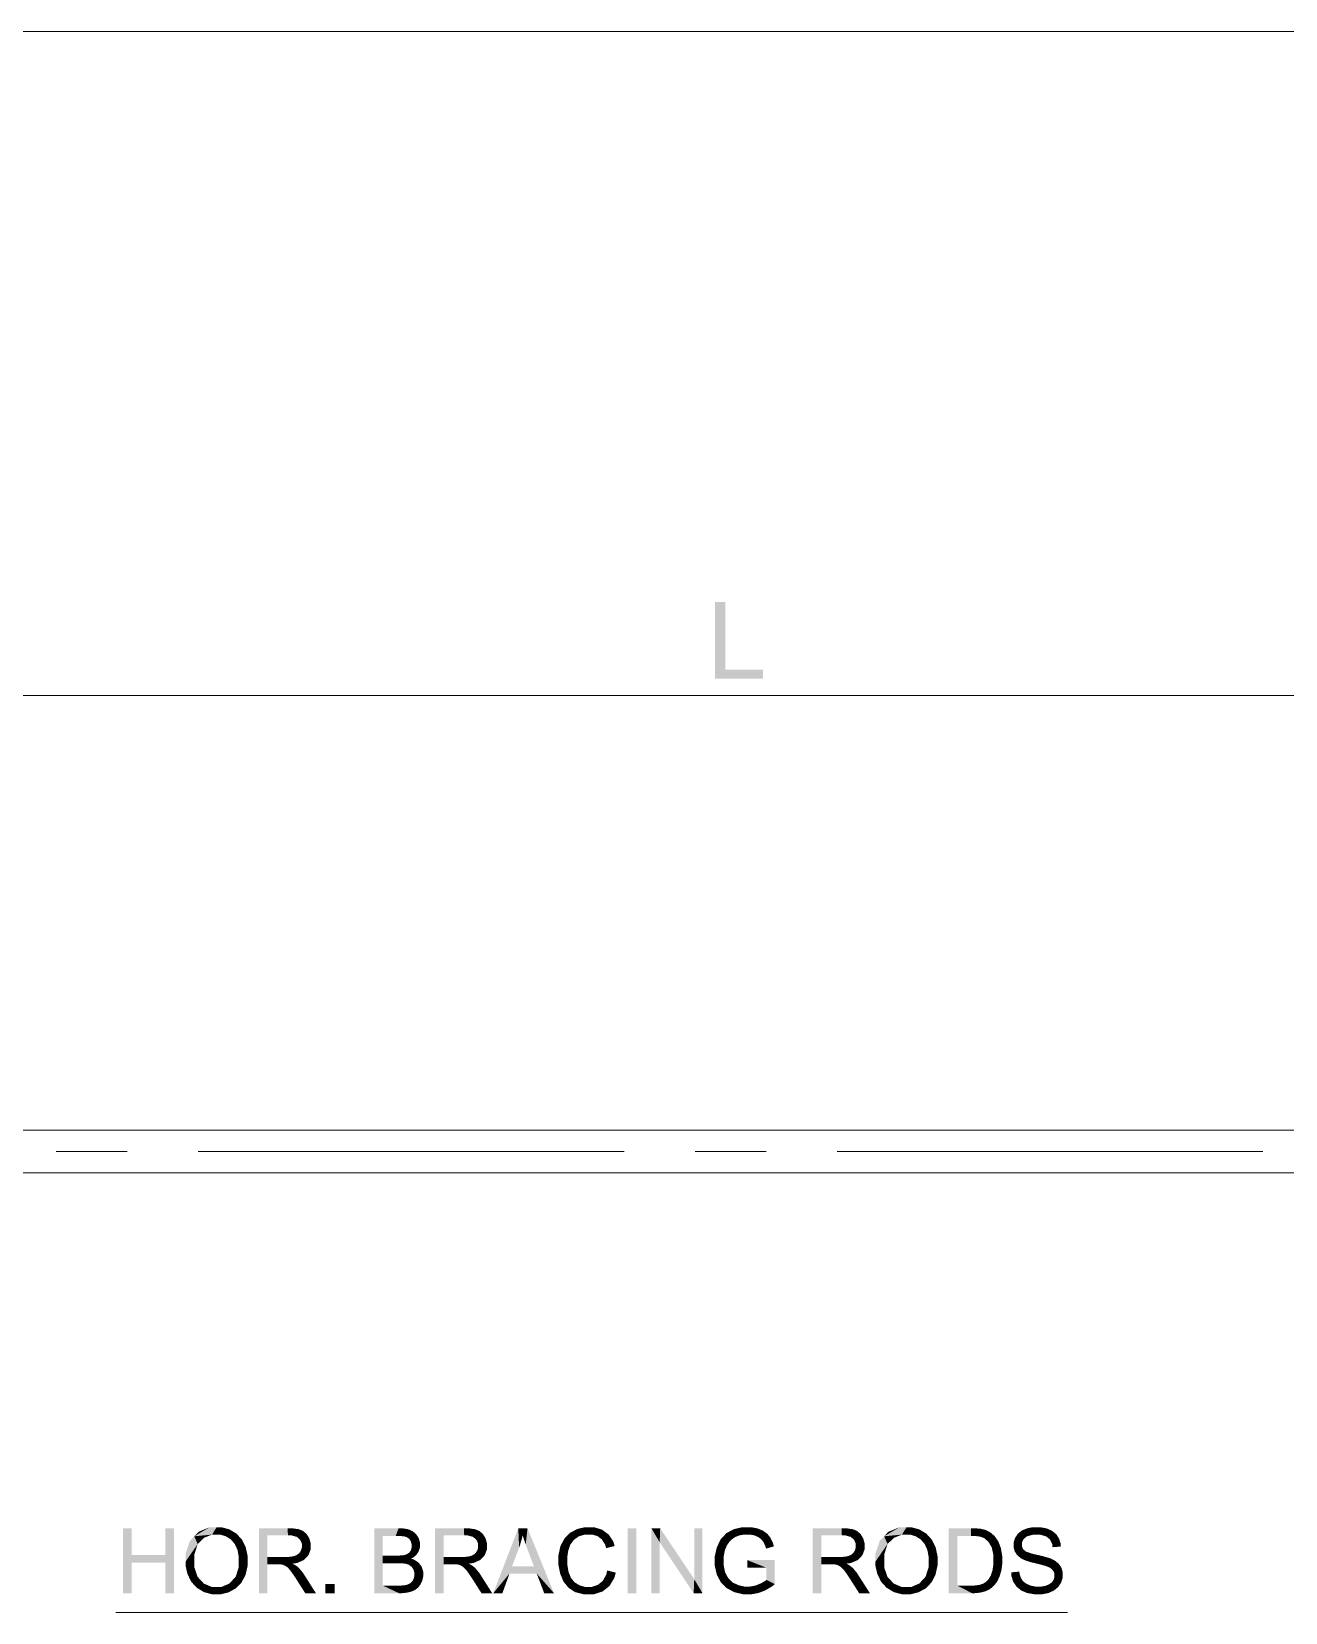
# Model space of a CAD drawing. Header units: millimetres. Extents: x 2 to 579, y 1 to 405.
# Drawn here: x 225.6 to 269.7, y 141.7 to 197.4 of the extents above; entities that cross this region are included whole.
import ezdxf

# ---------------------------------------------------------------- set-up
doc = ezdxf.new("R2010")
doc.units = ezdxf.units.MM
doc.linetypes.add('XKITLINE00', pattern=[0])
doc.layers.add('GraphicObject', color=6, linetype='Continuous', lineweight=0)
doc.layers.add('LinkedObject', color=7, linetype='Continuous', lineweight=0)

# ---------------------------------------------------------------- blocks, each defined once
blk = doc.blocks.new('*A3')
at = {"layer": 'GraphicObject', "color": 3, "linetype": 'XKITLINE00', "lineweight": 0}
blk.add_line((317.302, 197.389), (182.743, 197.389), dxfattribs=at)
blk = doc.blocks.new('*A4')
at = {"layer": 'LinkedObject'}
for points in [[(249.995, 177.286), (249.638, 174.586), (249.638, 177.286)], [(249.995, 174.905), (249.638, 174.586), (249.995, 177.286)], [(249.638, 174.586), (249.995, 174.905), (251.323, 174.586)], [(251.323, 174.586), (249.995, 174.905), (251.323, 174.905)], [(229.085, 143.71), (228.783, 142.363), (228.783, 144.65)], [(229.085, 143.71), (228.783, 144.65), (229.085, 144.65)], [(230.576, 144.65), (230.274, 143.71), (230.274, 144.65)], [(230.274, 143.44), (230.274, 143.71), (230.576, 144.65)], [(230.274, 143.44), (230.576, 144.65), (230.576, 142.363)], [(231.291, 144.367), (230.986, 143.476), (231.139, 144.206)], [(231.413, 144.097), (230.986, 143.476), (231.291, 144.367)], [(231.839, 144.688), (231.291, 144.367), (231.444, 144.527)], [(232.08, 144.688), (231.291, 144.367), (231.839, 144.688)], [(231.921, 144.428), (231.291, 144.367), (232.08, 144.688)], [(231.644, 144.317), (231.291, 144.367), (231.921, 144.428)], [(231.291, 144.367), (231.644, 144.317), (231.529, 144.207)], [(231.413, 144.097), (231.291, 144.367), (231.529, 144.207)], [(231.921, 144.428), (232.08, 144.688), (232.082, 144.428)], [(232.08, 144.688), (232.195, 144.428), (232.082, 144.428)], [(232.524, 144.613), (232.08, 144.688), (232.239, 144.688)], [(232.651, 144.537), (232.08, 144.688), (232.524, 144.613)], [(232.399, 144.37), (232.08, 144.688), (232.651, 144.537)], [(232.195, 144.428), (232.08, 144.688), (232.399, 144.37)], [(232.399, 144.37), (232.651, 144.537), (232.49, 144.313)], [(232.651, 144.537), (232.581, 144.256), (232.49, 144.313)], [(232.581, 144.256), (232.651, 144.537), (232.719, 144.095)], [(232.972, 144.251), (232.651, 144.537), (232.778, 144.462)], [(233.039, 144.116), (232.651, 144.537), (232.972, 144.251)], [(232.719, 144.095), (232.651, 144.537), (233.039, 144.116)], [(233.87, 143.641), (233.568, 142.363), (233.568, 144.65)], [(233.568, 144.65), (233.87, 144.398), (233.87, 143.641)], [(234.592, 144.398), (233.568, 144.65), (234.58, 144.65)], [(233.87, 144.398), (233.568, 144.65), (234.592, 144.398)], [(234.58, 144.65), (234.719, 144.398), (234.592, 144.398)], [(234.964, 144.619), (234.58, 144.65), (234.732, 144.65)], [(235.044, 144.588), (234.58, 144.65), (234.964, 144.619)], [(234.905, 144.346), (234.58, 144.65), (235.044, 144.588)], [(234.719, 144.398), (234.58, 144.65), (234.905, 144.346)], [(235.044, 144.588), (234.964, 144.293), (234.905, 144.346)], [(235.123, 144.557), (234.964, 144.293), (235.044, 144.588)], [(234.964, 144.293), (235.123, 144.557), (235.023, 144.241)], [(235.023, 144.241), (235.123, 144.557), (235.298, 144.37)], [(235.298, 144.37), (235.082, 144.108), (235.023, 144.241)], [(235.345, 144.292), (235.082, 144.108), (235.298, 144.37)], [(235.393, 144.12), (235.082, 144.108), (235.345, 144.292)], [(235.298, 144.37), (235.123, 144.557), (235.25, 144.448)], [(237.629, 144.65), (237.931, 143.419), (237.629, 142.363)], [(237.931, 143.689), (237.931, 143.419), (237.629, 144.65)], [(237.629, 144.65), (237.931, 144.38), (237.931, 143.689)], [(238.389, 144.38), (237.629, 144.65), (238.488, 144.65)], [(237.931, 144.38), (237.629, 144.65), (238.389, 144.38)], [(238.389, 144.38), (238.488, 144.65), (238.513, 144.38)], [(238.488, 144.65), (238.687, 144.364), (238.513, 144.38)], [(238.619, 144.65), (238.687, 144.364), (238.488, 144.65)], [(238.829, 144.615), (238.687, 144.364), (238.619, 144.65)], [(238.687, 144.364), (238.829, 144.615), (238.738, 144.348)], [(238.738, 144.348), (238.829, 144.615), (238.789, 144.332)], [(238.789, 144.332), (238.829, 144.615), (238.908, 144.58)], [(238.908, 144.58), (238.867, 144.272), (238.789, 144.332)], [(238.987, 144.545), (238.867, 144.272), (238.908, 144.58)], [(239.112, 144.439), (238.867, 144.272), (238.987, 144.545)], [(239.156, 144.366), (238.867, 144.272), (239.112, 144.439)], [(238.867, 144.272), (239.156, 144.366), (238.894, 144.229)], [(239.156, 144.366), (238.921, 144.186), (238.894, 144.229)], [(238.921, 144.186), (239.156, 144.366), (238.949, 144.086)], [(238.949, 144.086), (239.156, 144.366), (239.246, 144.064)], [(239.246, 144.143), (239.156, 144.366), (239.201, 144.294)], [(239.246, 144.064), (239.156, 144.366), (239.246, 144.143)], [(240.079, 143.641), (239.777, 142.363), (239.777, 144.65)], [(239.777, 144.65), (240.079, 144.398), (240.079, 143.641)], [(240.801, 144.398), (239.777, 144.65), (240.789, 144.65)], [(240.079, 144.398), (239.777, 144.65), (240.801, 144.398)], [(240.789, 144.65), (240.928, 144.398), (240.801, 144.398)], [(241.173, 144.619), (240.789, 144.65), (240.941, 144.65)], [(241.253, 144.588), (240.789, 144.65), (241.173, 144.619)], [(241.114, 144.346), (240.789, 144.65), (241.253, 144.588)], [(240.928, 144.398), (240.789, 144.65), (241.114, 144.346)], [(241.253, 144.588), (241.173, 144.293), (241.114, 144.346)], [(241.332, 144.557), (241.173, 144.293), (241.253, 144.588)], [(241.173, 144.293), (241.332, 144.557), (241.232, 144.241)], [(241.232, 144.241), (241.332, 144.557), (241.507, 144.37)], [(241.507, 144.37), (241.291, 144.108), (241.232, 144.241)], [(241.554, 144.292), (241.291, 144.108), (241.507, 144.37)], [(241.602, 144.12), (241.291, 144.108), (241.554, 144.292)], [(241.507, 144.37), (241.332, 144.557), (241.459, 144.448)], [(242.705, 144.65), (242.735, 143.972), (241.826, 142.363)], [(242.735, 143.972), (242.705, 144.65), (242.774, 144.08)], [(242.774, 144.08), (242.705, 144.65), (242.836, 144.299)], [(242.836, 144.299), (242.705, 144.65), (242.858, 144.409)], [(243.031, 144.65), (242.858, 144.409), (242.705, 144.65)], [(242.858, 144.409), (243.031, 144.65), (242.886, 144.316)], [(242.886, 144.316), (243.031, 144.65), (242.967, 144.078)], [(242.967, 144.078), (243.031, 144.65), (243.02, 143.934)], [(243.02, 143.934), (243.031, 144.65), (243.26, 143.303)], [(243.26, 143.303), (243.031, 144.65), (243.354, 143.056)], [(243.354, 143.056), (243.031, 144.65), (243.963, 142.363)], [(244.324, 144.279), (244.663, 144.24), (244.256, 144.146)], [(244.518, 144.481), (244.663, 144.24), (244.324, 144.279)], [(244.644, 144.55), (244.663, 144.24), (244.518, 144.481)], [(244.77, 144.619), (245.06, 144.43), (244.644, 144.55)], [(244.644, 144.55), (245.06, 144.43), (244.84, 144.367)], [(244.663, 144.24), (244.644, 144.55), (244.751, 144.304)], [(244.751, 144.304), (244.644, 144.55), (244.84, 144.367)], [(245.047, 144.688), (245.06, 144.43), (244.77, 144.619)], [(245.198, 144.688), (245.06, 144.43), (245.047, 144.688)], [(245.06, 144.43), (245.198, 144.688), (245.192, 144.43)], [(245.198, 144.688), (245.306, 144.43), (245.192, 144.43)], [(245.658, 144.601), (245.198, 144.688), (245.369, 144.688)], [(245.774, 144.514), (245.198, 144.688), (245.658, 144.601)], [(245.496, 144.373), (245.198, 144.688), (245.774, 144.514)], [(245.306, 144.43), (245.198, 144.688), (245.496, 144.373)], [(245.496, 144.373), (245.774, 144.514), (245.572, 144.316)], [(245.774, 144.514), (245.648, 144.259), (245.572, 144.316)], [(245.648, 144.259), (245.774, 144.514), (245.763, 144.077)], [(245.763, 144.077), (245.774, 144.514), (246.1, 144.023)], [(246.054, 144.181), (245.774, 144.514), (245.891, 144.426)], [(246.1, 144.023), (245.774, 144.514), (246.054, 144.181)], [(246.864, 144.65), (246.562, 142.363), (246.562, 144.65)], [(246.864, 142.363), (246.562, 142.363), (246.864, 144.65)], [(247.395, 144.65), (247.685, 144.158), (247.395, 142.363)], [(247.685, 144.158), (247.395, 144.65), (247.705, 144.65)], [(247.685, 144.158), (247.705, 144.65), (248.884, 142.363)], [(248.884, 142.363), (247.705, 144.65), (248.904, 142.854)], [(249.194, 144.65), (248.904, 142.854), (248.904, 144.65)], [(249.194, 142.363), (248.904, 142.854), (249.194, 144.65)], [(250.168, 144.548), (249.766, 144.118), (250.037, 144.478)], [(250.338, 144.335), (249.766, 144.118), (250.168, 144.548)], [(250.037, 144.478), (249.766, 144.118), (249.836, 144.263)], [(250.216, 144.252), (249.766, 144.118), (250.338, 144.335)], [(250.601, 144.688), (250.168, 144.548), (250.299, 144.618)], [(250.669, 144.43), (250.168, 144.548), (250.601, 144.688)], [(250.168, 144.548), (250.413, 144.367), (250.338, 144.335)], [(250.413, 144.367), (250.168, 144.548), (250.489, 144.398)], [(250.489, 144.398), (250.168, 144.548), (250.669, 144.43)], [(250.772, 144.43), (250.601, 144.688), (250.772, 144.688)], [(250.669, 144.43), (250.601, 144.688), (250.772, 144.43)], [(250.772, 144.688), (250.859, 144.43), (250.772, 144.43)], [(250.896, 144.688), (250.859, 144.43), (250.772, 144.688)], [(250.859, 144.43), (250.896, 144.688), (251.016, 144.4)], [(251.22, 144.608), (250.896, 144.688), (251.12, 144.648)], [(251.016, 144.4), (250.896, 144.688), (251.22, 144.608)], [(251.016, 144.4), (251.22, 144.608), (251.087, 144.37)], [(251.22, 144.608), (251.158, 144.34), (251.087, 144.37)], [(251.158, 144.34), (251.22, 144.608), (251.268, 144.26)], [(251.477, 144.456), (251.22, 144.608), (251.32, 144.568)], [(251.534, 144.384), (251.22, 144.608), (251.477, 144.456)], [(251.268, 144.26), (251.22, 144.608), (251.534, 144.384)], [(251.268, 144.26), (251.534, 144.384), (251.306, 144.21)], [(251.534, 144.384), (251.344, 144.16), (251.306, 144.21)], [(251.344, 144.16), (251.534, 144.384), (251.408, 144.022)], [(251.408, 144.022), (251.534, 144.384), (251.678, 144.125)], [(251.678, 144.125), (251.534, 144.384), (251.591, 144.312)], [(253.382, 143.641), (253.08, 142.363), (253.08, 144.65)], [(253.08, 144.65), (253.382, 144.398), (253.382, 143.641)], [(254.104, 144.398), (253.08, 144.65), (254.092, 144.65)], [(253.382, 144.398), (253.08, 144.65), (254.104, 144.398)], [(254.092, 144.65), (254.231, 144.398), (254.104, 144.398)], [(254.477, 144.619), (254.092, 144.65), (254.245, 144.65)], [(254.556, 144.588), (254.092, 144.65), (254.477, 144.619)], [(254.417, 144.346), (254.092, 144.65), (254.556, 144.588)], [(254.231, 144.398), (254.092, 144.65), (254.417, 144.346)], [(254.556, 144.588), (254.476, 144.293), (254.417, 144.346)], [(254.635, 144.557), (254.476, 144.293), (254.556, 144.588)], [(254.476, 144.293), (254.635, 144.557), (254.535, 144.241)], [(254.535, 144.241), (254.635, 144.557), (254.81, 144.37)], [(254.81, 144.37), (254.594, 144.108), (254.535, 144.241)], [(254.857, 144.292), (254.594, 144.108), (254.81, 144.37)], [(254.905, 144.12), (254.594, 144.108), (254.857, 144.292)], [(254.81, 144.37), (254.635, 144.557), (254.762, 144.448)], [(255.592, 144.367), (255.287, 143.476), (255.44, 144.206)], [(255.714, 144.097), (255.287, 143.476), (255.592, 144.367)], [(256.14, 144.688), (255.592, 144.367), (255.745, 144.527)], [(256.381, 144.688), (255.592, 144.367), (256.14, 144.688)], [(256.222, 144.428), (255.592, 144.367), (256.381, 144.688)], [(255.946, 144.317), (255.592, 144.367), (256.222, 144.428)], [(255.592, 144.367), (255.946, 144.317), (255.83, 144.207)], [(255.714, 144.097), (255.592, 144.367), (255.83, 144.207)], [(256.222, 144.428), (256.381, 144.688), (256.383, 144.428)], [(256.381, 144.688), (256.496, 144.428), (256.383, 144.428)], [(256.825, 144.613), (256.381, 144.688), (256.54, 144.688)], [(256.952, 144.537), (256.381, 144.688), (256.825, 144.613)], [(256.7, 144.37), (256.381, 144.688), (256.952, 144.537)], [(256.496, 144.428), (256.381, 144.688), (256.7, 144.37)], [(256.7, 144.37), (256.952, 144.537), (256.791, 144.313)], [(256.952, 144.537), (256.882, 144.256), (256.791, 144.313)], [(256.882, 144.256), (256.952, 144.537), (257.02, 144.095)], [(257.273, 144.251), (256.952, 144.537), (257.079, 144.462)], [(257.34, 144.116), (256.952, 144.537), (257.273, 144.251)], [(257.02, 144.095), (256.952, 144.537), (257.34, 144.116)], [(257.864, 144.65), (258.166, 144.38), (257.864, 142.363)], [(258.647, 144.38), (257.864, 144.65), (258.651, 144.65)], [(258.166, 144.38), (257.864, 144.65), (258.647, 144.38)], [(257.864, 142.363), (258.166, 144.38), (258.166, 142.632)], [(258.651, 144.65), (258.781, 144.38), (258.647, 144.38)], [(258.784, 144.65), (258.781, 144.38), (258.651, 144.65)], [(258.784, 144.65), (258.977, 144.356), (258.781, 144.38)], [(258.988, 144.633), (258.977, 144.356), (258.784, 144.65)], [(259.058, 144.617), (258.977, 144.356), (258.988, 144.633)], [(259.058, 144.617), (259.038, 144.333), (258.977, 144.356)], [(259.038, 144.333), (259.058, 144.617), (259.122, 144.3)], [(259.324, 144.512), (259.058, 144.617), (259.156, 144.594)], [(259.393, 144.453), (259.058, 144.617), (259.324, 144.512)], [(259.265, 144.171), (259.058, 144.617), (259.393, 144.453)], [(259.122, 144.3), (259.058, 144.617), (259.265, 144.171)], [(259.393, 144.453), (259.324, 144.075), (259.265, 144.171)], [(259.484, 144.377), (259.324, 144.075), (259.393, 144.453)], [(259.619, 144.181), (259.324, 144.075), (259.484, 144.377)], [(260.252, 144.382), (260.153, 144.058), (260.202, 144.306)], [(260.507, 144.27), (260.153, 144.058), (260.252, 144.382)], [(260.202, 144.306), (260.153, 144.058), (260.153, 144.144)], [(260.301, 144.457), (260.569, 144.32), (260.252, 144.382)], [(260.252, 144.382), (260.569, 144.32), (260.507, 144.27)], [(260.444, 144.571), (260.569, 144.32), (260.301, 144.457)], [(260.632, 144.371), (260.444, 144.571), (260.538, 144.61)], [(260.569, 144.32), (260.444, 144.571), (260.632, 144.371)], [(260.633, 144.649), (260.832, 144.421), (260.538, 144.61)], [(260.538, 144.61), (260.832, 144.421), (260.632, 144.371)], [(260.842, 144.688), (260.832, 144.421), (260.633, 144.649)], [(260.957, 144.688), (260.832, 144.421), (260.842, 144.688)], [(260.832, 144.421), (260.957, 144.688), (260.969, 144.421)], [(260.957, 144.688), (261.101, 144.421), (260.969, 144.421)], [(261.308, 144.647), (260.957, 144.688), (261.084, 144.688)], [(261.405, 144.606), (260.957, 144.688), (261.308, 144.647)], [(261.3, 144.365), (260.957, 144.688), (261.405, 144.606)], [(261.101, 144.421), (260.957, 144.688), (261.3, 144.365)], [(261.405, 144.606), (261.367, 144.31), (261.3, 144.365)], [(261.502, 144.565), (261.367, 144.31), (261.405, 144.606)], [(261.367, 144.31), (261.502, 144.565), (261.435, 144.254)], [(261.435, 144.254), (261.502, 144.565), (261.704, 144.365)], [(261.704, 144.365), (261.514, 144.09), (261.435, 144.254)], [(261.704, 144.365), (261.502, 144.565), (261.652, 144.445)], [(261.756, 144.286), (261.514, 144.09), (261.704, 144.365)], [(261.812, 144.105), (261.514, 144.09), (261.756, 144.286)], [(231.139, 144.206), (230.986, 143.476), (230.986, 143.76)], [(231.297, 143.729), (230.986, 143.476), (231.413, 144.097)], [(230.986, 143.476), (231.297, 143.729), (231.297, 143.471)], [(232.719, 144.095), (233.039, 144.116), (232.767, 143.99)], [(233.039, 144.116), (232.814, 143.886), (232.767, 143.99)], [(232.814, 143.886), (233.039, 144.116), (232.861, 143.643)], [(232.861, 143.643), (233.039, 144.116), (233.172, 143.674)], [(233.172, 143.674), (233.039, 144.116), (233.105, 143.98)], [(235.235, 143.615), (234.901, 143.705), (234.99, 143.774)], [(235.021, 143.821), (235.235, 143.615), (234.99, 143.774)], [(235.051, 143.868), (235.235, 143.615), (235.021, 143.821)], [(235.051, 143.868), (235.393, 144.026), (235.235, 143.615)], [(235.082, 143.971), (235.393, 144.026), (235.051, 143.868)], [(235.393, 144.026), (235.082, 144.108), (235.393, 144.12)], [(235.082, 144.108), (235.393, 144.026), (235.082, 144.027)], [(235.393, 144.026), (235.082, 143.971), (235.082, 144.027)], [(235.235, 143.615), (235.393, 144.026), (235.314, 143.699)], [(235.314, 143.699), (235.393, 144.026), (235.393, 143.904)], [(238.716, 143.716), (239.007, 143.619), (238.672, 143.702)], [(238.774, 143.733), (239.007, 143.619), (238.716, 143.716)], [(238.861, 143.79), (239.007, 143.619), (238.774, 143.733)], [(239.167, 143.788), (238.861, 143.79), (238.92, 143.869)], [(239.127, 143.724), (238.861, 143.79), (239.167, 143.788)], [(239.007, 143.619), (238.861, 143.79), (239.127, 143.724)], [(238.92, 143.869), (239.246, 144.064), (239.167, 143.788)], [(238.949, 143.969), (239.246, 144.064), (238.92, 143.869)], [(239.246, 144.064), (238.949, 144.029), (238.949, 144.086)], [(238.949, 144.029), (239.246, 144.064), (238.949, 143.969)], [(239.167, 143.788), (239.246, 144.064), (239.206, 143.853)], [(239.206, 143.853), (239.246, 144.064), (239.246, 143.991)], [(241.444, 143.615), (241.111, 143.705), (241.199, 143.774)], [(241.23, 143.821), (241.444, 143.615), (241.199, 143.774)], [(241.26, 143.868), (241.444, 143.615), (241.23, 143.821)], [(241.26, 143.868), (241.602, 144.026), (241.444, 143.615)], [(241.291, 143.971), (241.602, 144.026), (241.26, 143.868)], [(241.602, 144.026), (241.291, 144.108), (241.602, 144.12)], [(241.291, 144.108), (241.602, 144.026), (241.291, 144.027)], [(241.602, 144.026), (241.291, 143.971), (241.291, 144.027)], [(241.444, 143.615), (241.602, 144.026), (241.523, 143.699)], [(241.523, 143.699), (241.602, 144.026), (241.602, 143.904)], [(241.826, 142.363), (242.735, 143.972), (242.483, 143.303)], [(244.466, 143.858), (244.12, 143.702), (244.188, 144.013)], [(244.431, 143.638), (244.12, 143.702), (244.466, 143.858)], [(244.502, 143.964), (244.188, 144.013), (244.256, 144.146)], [(244.466, 143.858), (244.188, 144.013), (244.502, 143.964)], [(244.256, 144.146), (244.663, 144.24), (244.538, 144.071)], [(244.502, 143.964), (244.256, 144.146), (244.538, 144.071)], [(245.763, 144.077), (246.1, 144.023), (245.803, 143.952)], [(247.395, 142.363), (247.685, 144.158), (247.685, 142.363)], [(249.766, 144.118), (249.627, 143.662), (249.696, 143.974)], [(249.981, 143.868), (249.627, 143.662), (249.766, 144.118)], [(249.938, 143.638), (249.627, 143.662), (249.981, 143.868)], [(250.169, 144.201), (249.766, 144.118), (250.216, 144.252)], [(250.123, 144.149), (249.766, 144.118), (250.169, 144.201)], [(250.051, 144.036), (249.766, 144.118), (250.123, 144.149)], [(249.766, 144.118), (250.051, 144.036), (250.025, 143.974)], [(249.981, 143.868), (249.766, 144.118), (250.025, 143.974)], [(251.408, 144.022), (251.678, 144.125), (251.434, 143.935)], [(251.434, 143.935), (251.678, 144.125), (251.708, 144.01)], [(254.748, 143.615), (254.414, 143.705), (254.503, 143.774)], [(254.533, 143.821), (254.748, 143.615), (254.503, 143.774)], [(254.563, 143.868), (254.748, 143.615), (254.533, 143.821)], [(254.563, 143.868), (254.905, 144.026), (254.748, 143.615)], [(254.594, 143.971), (254.905, 144.026), (254.563, 143.868)], [(254.905, 144.026), (254.594, 144.108), (254.905, 144.12)], [(254.594, 144.108), (254.905, 144.026), (254.594, 144.027)], [(254.905, 144.026), (254.594, 143.971), (254.594, 144.027)], [(254.748, 143.615), (254.905, 144.026), (254.826, 143.699)], [(254.826, 143.699), (254.905, 144.026), (254.905, 143.904)], [(255.44, 144.206), (255.287, 143.476), (255.287, 143.76)], [(255.598, 143.729), (255.287, 143.476), (255.714, 144.097)], [(255.287, 143.476), (255.598, 143.729), (255.598, 143.471)], [(257.02, 144.095), (257.34, 144.116), (257.068, 143.99)], [(257.34, 144.116), (257.115, 143.886), (257.068, 143.99)], [(257.115, 143.886), (257.34, 144.116), (257.162, 143.643)], [(257.162, 143.643), (257.34, 144.116), (257.473, 143.674)], [(257.473, 143.674), (257.34, 144.116), (257.406, 143.98)], [(259.324, 144.075), (259.619, 144.181), (259.383, 143.978)], [(259.383, 143.978), (259.619, 144.181), (259.664, 144.062)], [(259.664, 144.062), (259.442, 143.703), (259.383, 143.978)], [(259.708, 143.943), (259.442, 143.703), (259.664, 144.062)], [(259.753, 143.671), (259.442, 143.703), (259.708, 143.943)], [(260.444, 144.149), (260.153, 144.058), (260.507, 144.27)], [(260.153, 144.058), (260.444, 144.149), (260.444, 144.078)], [(260.444, 144.016), (260.153, 144.058), (260.444, 144.078)], [(260.153, 144.058), (260.444, 144.016), (260.153, 143.979)], [(260.153, 143.979), (260.444, 144.016), (260.193, 143.836)], [(260.193, 143.836), (260.444, 144.016), (260.233, 143.773)], [(260.233, 143.773), (260.444, 144.016), (260.488, 143.914)], [(260.488, 143.914), (260.395, 143.602), (260.233, 143.773)], [(260.233, 143.773), (260.395, 143.602), (260.273, 143.709)], [(260.533, 143.875), (260.395, 143.602), (260.488, 143.914)], [(260.395, 143.602), (260.533, 143.875), (260.477, 143.56)], [(260.477, 143.56), (260.533, 143.875), (260.576, 143.835)], [(260.477, 143.56), (260.576, 143.835), (260.54, 143.526)], [(260.54, 143.526), (260.576, 143.835), (260.76, 143.455)], [(260.76, 143.455), (260.576, 143.835), (260.804, 143.753)], [(260.76, 143.455), (260.804, 143.753), (260.918, 143.417)], [(260.918, 143.417), (260.804, 143.753), (260.989, 143.712)], [(261.816, 144.005), (261.514, 144.09), (261.812, 144.105)], [(261.514, 144.09), (261.816, 144.005), (261.526, 143.982)], [(229.085, 143.44), (228.783, 142.363), (229.085, 143.71)], [(228.783, 142.363), (229.085, 143.44), (229.085, 142.363)], [(229.085, 143.71), (230.274, 143.44), (229.085, 143.44)], [(230.274, 143.71), (230.274, 143.44), (229.085, 143.71)], [(230.274, 143.44), (230.576, 142.363), (230.274, 142.363)], [(230.986, 143.476), (231.297, 143.264), (230.986, 143.325)], [(231.297, 143.264), (230.986, 143.476), (231.297, 143.471)], [(230.986, 143.325), (231.297, 143.264), (231.051, 143.04)], [(231.051, 143.04), (231.297, 143.264), (231.117, 142.905)], [(231.117, 142.905), (231.297, 143.264), (231.408, 142.939)], [(232.751, 142.942), (233.172, 143.502), (233.032, 142.88)], [(232.861, 143.283), (233.172, 143.502), (232.751, 142.942)], [(232.861, 143.503), (233.172, 143.674), (233.172, 143.502)], [(232.861, 143.643), (233.172, 143.674), (232.861, 143.503)], [(233.172, 143.502), (232.861, 143.283), (232.861, 143.503)], [(233.032, 142.88), (233.172, 143.502), (233.102, 143.017)], [(233.102, 143.017), (233.172, 143.502), (233.172, 143.328)], [(233.87, 143.641), (233.87, 143.378), (233.568, 142.363)], [(233.568, 142.363), (233.87, 143.378), (233.87, 142.363)], [(234.22, 143.378), (233.87, 143.641), (234.519, 143.641)], [(233.87, 143.378), (233.87, 143.641), (234.22, 143.378)], [(234.22, 143.378), (234.519, 143.641), (234.278, 143.378)], [(234.278, 143.378), (234.519, 143.641), (234.362, 143.373)], [(234.362, 143.373), (234.519, 143.641), (234.388, 143.367)], [(234.388, 143.367), (234.519, 143.641), (234.423, 143.359)], [(234.423, 143.359), (234.519, 143.641), (234.492, 143.328)], [(234.492, 143.328), (234.519, 143.641), (234.623, 143.641)], [(234.492, 143.328), (234.623, 143.641), (234.526, 143.306)], [(234.623, 143.641), (234.749, 143.403), (234.526, 143.306)], [(234.526, 143.306), (234.749, 143.403), (234.56, 143.285)], [(234.749, 143.403), (234.637, 143.208), (234.56, 143.285)], [(234.785, 143.662), (234.749, 143.403), (234.623, 143.641)], [(234.809, 143.374), (234.637, 143.208), (234.749, 143.403)], [(234.637, 143.208), (234.809, 143.374), (234.679, 143.154)], [(234.679, 143.154), (234.809, 143.374), (234.722, 143.099)], [(234.722, 143.099), (234.809, 143.374), (234.932, 143.289)], [(234.932, 143.289), (234.831, 142.941), (234.722, 143.099)], [(234.749, 143.403), (234.785, 143.662), (234.914, 143.426)], [(234.843, 143.684), (235.235, 143.615), (234.785, 143.662)], [(235.157, 143.532), (234.785, 143.662), (235.235, 143.615)], [(234.914, 143.426), (234.785, 143.662), (235.157, 143.532)], [(234.932, 143.289), (234.809, 143.374), (234.901, 143.317)], [(234.998, 143.229), (234.831, 142.941), (234.932, 143.289)], [(235.123, 143.076), (234.831, 142.941), (234.998, 143.229)], [(234.901, 143.705), (235.235, 143.615), (234.843, 143.684)], [(237.629, 142.363), (237.931, 143.419), (237.931, 142.632)], [(238.461, 143.419), (237.931, 143.689), (238.427, 143.689)], [(237.931, 143.419), (237.931, 143.689), (238.461, 143.419)], [(238.571, 143.419), (238.427, 143.689), (238.528, 143.689)], [(238.461, 143.419), (238.427, 143.689), (238.571, 143.419)], [(238.672, 143.702), (238.927, 143.579), (238.528, 143.689)], [(238.528, 143.689), (238.927, 143.579), (238.571, 143.419)], [(238.571, 143.419), (238.927, 143.579), (238.738, 143.4)], [(238.927, 143.579), (238.672, 143.702), (239.007, 143.619)], [(238.927, 143.579), (238.796, 143.381), (238.738, 143.4)], [(238.796, 143.381), (238.927, 143.579), (238.855, 143.362)], [(238.855, 143.362), (238.927, 143.579), (238.946, 143.295)], [(239.189, 143.445), (238.927, 143.579), (239.03, 143.549)], [(238.946, 143.295), (238.927, 143.579), (239.189, 143.445)], [(238.946, 143.295), (239.189, 143.445), (238.979, 143.248)], [(238.979, 143.248), (239.189, 143.445), (239.012, 143.201)], [(239.012, 143.201), (239.189, 143.445), (239.245, 143.372)], [(239.245, 143.372), (239.045, 143.09), (239.012, 143.201)], [(239.3, 143.298), (239.045, 143.09), (239.245, 143.372)], [(239.356, 143.125), (239.045, 143.09), (239.3, 143.298)], [(240.079, 143.641), (240.079, 143.378), (239.777, 142.363)], [(239.777, 142.363), (240.079, 143.378), (240.079, 142.363)], [(240.429, 143.378), (240.079, 143.641), (240.728, 143.641)], [(240.079, 143.378), (240.079, 143.641), (240.429, 143.378)], [(240.429, 143.378), (240.728, 143.641), (240.487, 143.378)], [(240.487, 143.378), (240.728, 143.641), (240.571, 143.373)], [(240.571, 143.373), (240.728, 143.641), (240.597, 143.367)], [(240.597, 143.367), (240.728, 143.641), (240.632, 143.359)], [(240.632, 143.359), (240.728, 143.641), (240.701, 143.328)], [(240.701, 143.328), (240.728, 143.641), (240.832, 143.641)], [(240.701, 143.328), (240.832, 143.641), (240.735, 143.306)], [(240.832, 143.641), (240.958, 143.403), (240.735, 143.306)], [(240.735, 143.306), (240.958, 143.403), (240.769, 143.285)], [(240.958, 143.403), (240.846, 143.208), (240.769, 143.285)], [(240.994, 143.662), (240.958, 143.403), (240.832, 143.641)], [(241.018, 143.374), (240.846, 143.208), (240.958, 143.403)], [(240.846, 143.208), (241.018, 143.374), (240.888, 143.154)], [(240.888, 143.154), (241.018, 143.374), (240.931, 143.099)], [(240.931, 143.099), (241.018, 143.374), (241.141, 143.289)], [(241.141, 143.289), (241.04, 142.941), (240.931, 143.099)], [(240.958, 143.403), (240.994, 143.662), (241.123, 143.426)], [(241.052, 143.684), (241.444, 143.615), (240.994, 143.662)], [(241.366, 143.532), (240.994, 143.662), (241.444, 143.615)], [(241.123, 143.426), (240.994, 143.662), (241.366, 143.532)], [(241.141, 143.289), (241.018, 143.374), (241.11, 143.317)], [(241.207, 143.229), (241.04, 142.941), (241.141, 143.289)], [(241.332, 143.076), (241.04, 142.941), (241.207, 143.229)], [(241.111, 143.705), (241.444, 143.615), (241.052, 143.684)], [(242.397, 143.056), (241.826, 142.363), (242.483, 143.303)], [(242.483, 143.303), (243.354, 143.056), (242.397, 143.056)], [(243.26, 143.303), (243.354, 143.056), (242.483, 143.303)], [(244.12, 143.702), (244.431, 143.638), (244.12, 143.523)], [(244.12, 143.523), (244.431, 143.638), (244.431, 143.525)], [(244.431, 143.525), (244.12, 143.359), (244.12, 143.523)], [(244.431, 143.379), (244.12, 143.359), (244.431, 143.525)], [(244.431, 143.379), (244.24, 142.91), (244.12, 143.359)], [(244.12, 143.359), (244.24, 142.91), (244.18, 143.053)], [(244.473, 143.124), (244.24, 142.91), (244.431, 143.379)], [(246.139, 143.088), (245.806, 143.02), (245.837, 143.164)], [(249.627, 143.662), (249.938, 143.638), (249.627, 143.495)], [(249.627, 143.495), (249.938, 143.638), (249.938, 143.514)], [(249.938, 143.361), (249.627, 143.495), (249.938, 143.514)], [(249.627, 143.495), (249.767, 142.885), (249.627, 143.327)], [(249.938, 143.361), (249.767, 142.885), (249.627, 143.495)], [(249.627, 143.327), (249.767, 142.885), (249.697, 143.022)], [(249.99, 143.105), (249.767, 142.885), (249.938, 143.361)], [(250.772, 143.529), (251.445, 143.259), (250.772, 143.259)], [(251.742, 143.529), (251.445, 143.259), (250.772, 143.529)], [(251.445, 142.833), (251.742, 143.529), (251.742, 142.681)], [(251.445, 143.259), (251.742, 143.529), (251.445, 142.833)], [(253.382, 143.641), (253.382, 143.378), (253.08, 142.363)], [(253.08, 142.363), (253.382, 143.378), (253.382, 142.363)], [(253.732, 143.378), (253.382, 143.641), (254.031, 143.641)], [(253.382, 143.378), (253.382, 143.641), (253.732, 143.378)], [(253.732, 143.378), (254.031, 143.641), (253.791, 143.378)], [(253.791, 143.378), (254.031, 143.641), (253.875, 143.373)], [(253.875, 143.373), (254.031, 143.641), (253.9, 143.367)], [(253.9, 143.367), (254.031, 143.641), (253.935, 143.359)], [(253.935, 143.359), (254.031, 143.641), (254.004, 143.328)], [(254.004, 143.328), (254.031, 143.641), (254.135, 143.641)], [(254.004, 143.328), (254.135, 143.641), (254.038, 143.306)], [(254.135, 143.641), (254.262, 143.403), (254.038, 143.306)], [(254.038, 143.306), (254.262, 143.403), (254.072, 143.285)], [(254.262, 143.403), (254.149, 143.208), (254.072, 143.285)], [(254.297, 143.662), (254.262, 143.403), (254.135, 143.641)], [(254.322, 143.374), (254.149, 143.208), (254.262, 143.403)], [(254.149, 143.208), (254.322, 143.374), (254.192, 143.154)], [(254.192, 143.154), (254.322, 143.374), (254.234, 143.099)], [(254.234, 143.099), (254.322, 143.374), (254.444, 143.289)], [(254.444, 143.289), (254.343, 142.941), (254.234, 143.099)], [(254.262, 143.403), (254.297, 143.662), (254.426, 143.426)], [(254.355, 143.684), (254.748, 143.615), (254.297, 143.662)], [(254.669, 143.532), (254.297, 143.662), (254.748, 143.615)], [(254.426, 143.426), (254.297, 143.662), (254.669, 143.532)], [(254.444, 143.289), (254.322, 143.374), (254.413, 143.317)], [(254.51, 143.229), (254.343, 142.941), (254.444, 143.289)], [(254.635, 143.076), (254.343, 142.941), (254.51, 143.229)], [(254.414, 143.705), (254.748, 143.615), (254.355, 143.684)], [(255.287, 143.476), (255.598, 143.264), (255.287, 143.325)], [(255.598, 143.264), (255.287, 143.476), (255.598, 143.471)], [(255.287, 143.325), (255.598, 143.264), (255.352, 143.04)], [(255.352, 143.04), (255.598, 143.264), (255.418, 142.905)], [(255.418, 142.905), (255.598, 143.264), (255.709, 142.939)], [(257.052, 142.942), (257.473, 143.502), (257.333, 142.88)], [(257.162, 143.283), (257.473, 143.502), (257.052, 142.942)], [(257.162, 143.503), (257.473, 143.674), (257.473, 143.502)], [(257.162, 143.643), (257.473, 143.674), (257.162, 143.503)], [(257.473, 143.502), (257.162, 143.283), (257.162, 143.503)], [(257.333, 142.88), (257.473, 143.502), (257.403, 143.017)], [(257.403, 143.017), (257.473, 143.502), (257.473, 143.328)], [(259.692, 143.057), (259.352, 142.992), (259.412, 143.173)], [(259.442, 143.394), (259.753, 143.388), (259.412, 143.173)], [(259.412, 143.173), (259.753, 143.388), (259.692, 143.057)], [(259.753, 143.519), (259.442, 143.703), (259.753, 143.671)], [(259.442, 143.703), (259.753, 143.519), (259.442, 143.523)], [(259.753, 143.519), (259.442, 143.394), (259.442, 143.523)], [(259.753, 143.388), (259.442, 143.394), (259.753, 143.519)], [(259.692, 143.057), (259.753, 143.388), (259.723, 143.157)], [(260.918, 143.417), (260.989, 143.712), (261.075, 143.379)], [(261.075, 143.379), (260.989, 143.712), (261.173, 143.67)], [(261.075, 143.379), (261.173, 143.67), (261.278, 143.323)], [(261.278, 143.323), (261.173, 143.67), (261.324, 143.305)], [(261.324, 143.305), (261.173, 143.67), (261.396, 143.278)], [(261.426, 143.597), (261.396, 143.278), (261.173, 143.67)], [(261.495, 143.566), (261.396, 143.278), (261.426, 143.597)], [(261.396, 143.278), (261.495, 143.566), (261.499, 143.21)], [(261.499, 143.21), (261.495, 143.566), (261.594, 143.52)], [(261.499, 143.21), (261.594, 143.52), (261.531, 143.17)], [(261.531, 143.17), (261.594, 143.52), (261.563, 143.13)], [(261.594, 143.52), (261.789, 143.333), (261.563, 143.13)], [(261.563, 143.13), (261.789, 143.333), (261.594, 143.036)], [(261.789, 143.333), (261.594, 143.52), (261.742, 143.403)], [(261.594, 143.036), (261.789, 143.333), (261.837, 143.262)], [(261.594, 143.036), (261.837, 143.262), (261.594, 142.982)], [(261.594, 142.982), (261.837, 143.262), (261.594, 142.929)], [(261.837, 143.262), (261.885, 143.008), (261.594, 142.929)], [(261.885, 143.008), (261.837, 143.262), (261.885, 143.1)], [(231.408, 142.939), (231.375, 142.558), (231.117, 142.905)], [(231.117, 142.905), (231.375, 142.558), (231.182, 142.77)], [(231.519, 142.82), (231.375, 142.558), (231.408, 142.939)], [(231.375, 142.558), (231.519, 142.82), (231.502, 142.48)], [(231.502, 142.48), (231.519, 142.82), (231.63, 142.701)], [(231.63, 142.701), (232.079, 142.324), (231.502, 142.48)], [(231.909, 142.582), (232.079, 142.324), (231.63, 142.701)], [(232.634, 142.465), (232.248, 142.582), (232.53, 142.702)], [(232.64, 142.822), (232.763, 142.535), (232.53, 142.702)], [(232.53, 142.702), (232.763, 142.535), (232.634, 142.465)], [(233.032, 142.88), (232.64, 142.822), (232.751, 142.942)], [(232.961, 142.743), (232.64, 142.822), (233.032, 142.88)], [(232.763, 142.535), (232.64, 142.822), (232.961, 142.743)], [(234.831, 142.941), (235.123, 143.076), (234.897, 142.838)], [(234.897, 142.838), (235.123, 143.076), (235.182, 142.985)], [(234.897, 142.838), (235.182, 142.985), (235.2, 142.363)], [(235.2, 142.363), (235.182, 142.985), (235.577, 142.363)], [(236.232, 142.683), (235.912, 142.363), (235.912, 142.683)], [(236.232, 142.363), (235.912, 142.363), (236.232, 142.683)], [(237.931, 142.632), (238.501, 142.363), (237.629, 142.363)], [(238.502, 142.632), (238.501, 142.363), (237.931, 142.632)], [(238.502, 142.632), (238.61, 142.363), (238.501, 142.363)], [(238.576, 142.632), (238.61, 142.363), (238.502, 142.632)], [(238.679, 142.638), (238.795, 142.382), (238.576, 142.632)], [(238.576, 142.632), (238.795, 142.382), (238.61, 142.363)], [(238.709, 142.643), (238.795, 142.382), (238.679, 142.638)], [(238.87, 142.401), (238.709, 142.643), (238.761, 142.653)], [(238.795, 142.382), (238.709, 142.643), (238.87, 142.401)], [(238.849, 142.684), (239.12, 142.514), (238.761, 142.653)], [(238.761, 142.653), (239.12, 142.514), (238.87, 142.401)], [(238.884, 142.706), (239.12, 142.514), (238.849, 142.684)], [(239.12, 142.514), (238.884, 142.706), (238.919, 142.728)], [(238.977, 142.791), (239.288, 142.727), (238.919, 142.728)], [(238.919, 142.728), (239.288, 142.727), (239.12, 142.514)], [(239, 142.833), (239.288, 142.727), (238.977, 142.791)], [(239.288, 142.727), (239, 142.833), (239.022, 142.875)], [(239.022, 142.875), (239.356, 143.026), (239.288, 142.727)], [(239.045, 142.971), (239.356, 143.026), (239.022, 142.875)], [(239.356, 143.026), (239.045, 143.09), (239.356, 143.125)], [(239.045, 143.09), (239.356, 143.026), (239.045, 143.026)], [(239.356, 143.026), (239.045, 142.971), (239.045, 143.026)], [(239.12, 142.514), (239.288, 142.727), (239.17, 142.551)], [(239.17, 142.551), (239.288, 142.727), (239.254, 142.658)], [(239.288, 142.727), (239.356, 143.026), (239.322, 142.796)], [(239.322, 142.796), (239.356, 143.026), (239.356, 142.945)], [(241.04, 142.941), (241.332, 143.076), (241.106, 142.838)], [(241.106, 142.838), (241.332, 143.076), (241.391, 142.985)], [(241.106, 142.838), (241.391, 142.985), (241.409, 142.363)], [(241.409, 142.363), (241.391, 142.985), (241.786, 142.363)], [(241.826, 142.363), (242.397, 143.056), (242.146, 142.363)], [(243.354, 143.056), (243.963, 142.363), (243.619, 142.363)], [(244.24, 142.91), (244.473, 143.124), (244.516, 143.015)], [(244.558, 142.906), (244.24, 142.91), (244.516, 143.015)], [(244.24, 142.91), (244.593, 142.474), (244.301, 142.767)], [(244.558, 142.906), (244.593, 142.474), (244.24, 142.91)], [(244.301, 142.767), (244.593, 142.474), (244.477, 142.55)], [(244.69, 142.744), (244.593, 142.474), (244.558, 142.906)], [(244.593, 142.474), (244.69, 142.744), (244.78, 142.69)], [(244.87, 142.636), (244.593, 142.474), (244.78, 142.69)], [(244.87, 142.636), (245.193, 142.324), (244.593, 142.474)], [(245.064, 142.582), (245.193, 142.324), (244.87, 142.636)], [(245.51, 142.655), (245.797, 142.519), (245.295, 142.582)], [(245.797, 142.519), (245.51, 142.655), (245.599, 142.729)], [(245.687, 142.802), (245.797, 142.519), (245.599, 142.729)], [(245.687, 142.802), (246.139, 143.088), (245.797, 142.519)], [(245.806, 143.02), (246.139, 143.088), (245.687, 142.802)], [(245.797, 142.519), (246.139, 143.088), (245.92, 142.617)], [(245.92, 142.617), (246.139, 143.088), (246.091, 142.901)], [(248.904, 142.854), (249.194, 142.363), (248.884, 142.363)], [(249.767, 142.885), (249.99, 143.105), (250.043, 143.002)], [(250.096, 142.899), (249.767, 142.885), (250.043, 143.002)], [(250.096, 142.899), (250.183, 142.468), (249.767, 142.885)], [(249.767, 142.885), (250.183, 142.468), (249.837, 142.749)], [(249.837, 142.749), (250.183, 142.468), (250.045, 142.54)], [(250.249, 142.746), (250.183, 142.468), (250.096, 142.899)], [(250.183, 142.468), (250.249, 142.746), (250.349, 142.696)], [(250.45, 142.646), (250.183, 142.468), (250.349, 142.696)], [(250.45, 142.646), (250.795, 142.324), (250.183, 142.468)], [(250.664, 142.596), (250.795, 142.324), (250.45, 142.646)], [(251.067, 142.634), (251.163, 142.369), (250.875, 142.596)], [(251.282, 142.413), (251.067, 142.634), (251.161, 142.672)], [(251.163, 142.369), (251.067, 142.634), (251.282, 142.413)], [(251.254, 142.709), (251.4, 142.458), (251.161, 142.672)], [(251.161, 142.672), (251.4, 142.458), (251.282, 142.413)], [(251.396, 142.79), (251.742, 142.681), (251.254, 142.709)], [(251.254, 142.709), (251.742, 142.681), (251.4, 142.458)], [(251.445, 142.833), (251.742, 142.681), (251.396, 142.79)], [(251.4, 142.458), (251.742, 142.681), (251.63, 142.592)], [(254.343, 142.941), (254.635, 143.076), (254.41, 142.838)], [(254.41, 142.838), (254.635, 143.076), (254.694, 142.985)], [(254.41, 142.838), (254.694, 142.985), (254.712, 142.363)], [(254.712, 142.363), (254.694, 142.985), (255.09, 142.363)], [(255.709, 142.939), (255.676, 142.558), (255.418, 142.905)], [(255.418, 142.905), (255.676, 142.558), (255.483, 142.77)], [(255.82, 142.82), (255.676, 142.558), (255.709, 142.939)], [(255.676, 142.558), (255.82, 142.82), (255.803, 142.48)], [(255.803, 142.48), (255.82, 142.82), (255.931, 142.701)], [(255.931, 142.701), (256.38, 142.324), (255.803, 142.48)], [(256.211, 142.582), (256.38, 142.324), (255.931, 142.701)], [(256.935, 142.465), (256.549, 142.582), (256.831, 142.702)], [(256.941, 142.822), (257.064, 142.535), (256.831, 142.702)], [(256.831, 142.702), (257.064, 142.535), (256.935, 142.465)], [(257.333, 142.88), (256.941, 142.822), (257.052, 142.942)], [(257.263, 142.743), (256.941, 142.822), (257.333, 142.88)], [(257.064, 142.535), (256.941, 142.822), (257.263, 142.743)], [(258.166, 142.632), (258.689, 142.363), (257.864, 142.363)], [(258.654, 142.632), (258.689, 142.363), (258.166, 142.632)], [(258.654, 142.632), (258.792, 142.363), (258.689, 142.363)], [(258.767, 142.632), (258.792, 142.363), (258.654, 142.632)], [(259.056, 142.402), (258.767, 142.632), (258.945, 142.654)], [(258.976, 142.382), (258.767, 142.632), (259.056, 142.402)], [(258.792, 142.363), (258.767, 142.632), (258.976, 142.382)], [(259.009, 142.675), (259.056, 142.402), (258.945, 142.654)], [(259.074, 142.696), (259.056, 142.402), (259.009, 142.675)], [(259.056, 142.402), (259.074, 142.696), (259.136, 142.421)], [(259.328, 142.516), (259.074, 142.696), (259.176, 142.755)], [(259.272, 142.478), (259.074, 142.696), (259.328, 142.516)], [(259.136, 142.421), (259.074, 142.696), (259.272, 142.478)], [(259.214, 142.793), (259.385, 142.554), (259.176, 142.755)], [(259.176, 142.755), (259.385, 142.554), (259.328, 142.516)], [(259.537, 142.724), (259.214, 142.793), (259.268, 142.847)], [(259.489, 142.658), (259.214, 142.793), (259.537, 142.724)], [(259.385, 142.554), (259.214, 142.793), (259.489, 142.658)], [(259.352, 142.992), (259.537, 142.724), (259.268, 142.847)], [(259.662, 142.956), (259.352, 142.992), (259.692, 143.057)], [(259.584, 142.79), (259.352, 142.992), (259.662, 142.956)], [(259.537, 142.724), (259.352, 142.992), (259.584, 142.79)], [(260.365, 143.036), (260.069, 143.097), (260.355, 143.122)], [(260.069, 143.097), (260.194, 142.686), (260.072, 142.982)], [(260.365, 143.036), (260.194, 142.686), (260.069, 143.097)], [(260.072, 142.982), (260.194, 142.686), (260.134, 142.777)], [(260.412, 142.895), (260.194, 142.686), (260.365, 143.036)], [(260.194, 142.686), (260.412, 142.895), (260.254, 142.595)], [(260.254, 142.595), (260.412, 142.895), (260.418, 142.459)], [(260.449, 142.84), (260.418, 142.459), (260.412, 142.895)], [(260.486, 142.785), (260.418, 142.459), (260.449, 142.84)], [(260.486, 142.785), (260.522, 142.414), (260.418, 142.459)], [(260.6, 142.696), (260.522, 142.414), (260.486, 142.785)], [(260.522, 142.414), (260.6, 142.696), (260.627, 142.369)], [(260.678, 142.662), (260.627, 142.369), (260.6, 142.696)], [(260.756, 142.628), (260.627, 142.369), (260.678, 142.662)], [(260.756, 142.628), (260.886, 142.324), (260.627, 142.369)], [(260.931, 142.594), (260.886, 142.324), (260.756, 142.628)], [(261.267, 142.619), (261.481, 142.413), (261.114, 142.594)], [(261.333, 142.645), (261.728, 142.584), (261.267, 142.619)], [(261.578, 142.458), (261.267, 142.619), (261.728, 142.584)], [(261.481, 142.413), (261.267, 142.619), (261.578, 142.458)], [(261.399, 142.671), (261.728, 142.584), (261.333, 142.645)], [(261.497, 142.742), (261.78, 142.664), (261.399, 142.671)], [(261.399, 142.671), (261.78, 142.664), (261.728, 142.584)], [(261.53, 142.787), (261.832, 142.745), (261.497, 142.742)], [(261.78, 142.664), (261.497, 142.742), (261.832, 142.745)], [(261.562, 142.832), (261.832, 142.745), (261.53, 142.787)], [(261.562, 142.832), (261.885, 143.008), (261.832, 142.745)], [(261.594, 142.929), (261.885, 143.008), (261.562, 142.832)], [(261.832, 142.745), (261.885, 143.008), (261.885, 142.917)], [(231.502, 142.48), (232.079, 142.324), (231.629, 142.402)], [(231.629, 142.402), (232.079, 142.324), (231.917, 142.324)], [(232.079, 142.324), (231.909, 142.582), (232.077, 142.582)], [(232.248, 142.582), (232.079, 142.324), (232.077, 142.582)], [(232.079, 142.324), (232.248, 142.582), (232.228, 142.324)], [(232.228, 142.324), (232.248, 142.582), (232.505, 142.394)], [(232.505, 142.394), (232.248, 142.582), (232.634, 142.465)], [(238.87, 142.401), (239.12, 142.514), (238.945, 142.42)], [(238.945, 142.42), (239.12, 142.514), (239.07, 142.476)], [(244.593, 142.474), (245.193, 142.324), (244.708, 142.399)], [(244.708, 142.399), (245.193, 142.324), (245.009, 142.324)], [(245.193, 142.324), (245.064, 142.582), (245.168, 142.582)], [(245.295, 142.582), (245.193, 142.324), (245.168, 142.582)], [(245.295, 142.582), (245.797, 142.519), (245.193, 142.324)], [(245.193, 142.324), (245.797, 142.519), (245.372, 142.324)], [(245.372, 142.324), (245.797, 142.519), (245.673, 142.422)], [(250.183, 142.468), (250.795, 142.324), (250.32, 142.396)], [(250.32, 142.396), (250.795, 142.324), (250.627, 142.324)], [(250.795, 142.324), (250.664, 142.596), (250.777, 142.596)], [(250.777, 142.596), (250.92, 142.324), (250.795, 142.324)], [(250.875, 142.596), (250.92, 142.324), (250.777, 142.596)], [(250.875, 142.596), (251.163, 142.369), (250.92, 142.324)], [(255.803, 142.48), (256.38, 142.324), (255.93, 142.402)], [(255.93, 142.402), (256.38, 142.324), (256.219, 142.324)], [(256.38, 142.324), (256.211, 142.582), (256.378, 142.582)], [(256.549, 142.582), (256.38, 142.324), (256.378, 142.582)], [(256.38, 142.324), (256.549, 142.582), (256.529, 142.324)], [(256.529, 142.324), (256.549, 142.582), (256.806, 142.394)], [(256.806, 142.394), (256.549, 142.582), (256.935, 142.465)], [(260.931, 142.594), (261.041, 142.324), (260.886, 142.324)], [(261.028, 142.594), (261.041, 142.324), (260.931, 142.594)], [(261.028, 142.594), (261.163, 142.324), (261.041, 142.324)], [(261.114, 142.594), (261.163, 142.324), (261.028, 142.594)], [(261.114, 142.594), (261.481, 142.413), (261.163, 142.324)], [(261.163, 142.324), (261.481, 142.413), (261.383, 142.369)]]:
    blk.add_hatch(color=7, dxfattribs=at).paths.add_polyline_path(points, flags=17)
at = {"layer": 'LinkedObject', "color": 1, "linetype": 'XKITLINE00', "lineweight": 0}
blk.add_line((311.718, 174.001), (189.243, 174.001), dxfattribs=at)
at = {"layer": 'LinkedObject', "color": 7, "linetype": 'XKITLINE00', "lineweight": 0}
for p, q in [((206.523, 158.684), (294.438, 158.684)), ((294.438, 157.17), (205.443, 157.17)), ((228.527, 141.686), (230.832, 141.686)), ((230.832, 141.686), (233.316, 141.686)), ((233.316, 141.686), (235.621, 141.686)), ((235.621, 141.686), (236.509, 141.686)), ((236.509, 141.686), (237.396, 141.686)), ((237.396, 141.686), (239.525, 141.686)), ((239.525, 141.686), (241.83, 141.686)), ((241.83, 141.686), (243.96, 141.686)), ((243.96, 141.686), (246.265, 141.686)), ((246.265, 141.686), (247.152, 141.686)), ((247.152, 141.686), (249.457, 141.686)), ((249.457, 141.686), (251.941, 141.686)), ((251.941, 141.686), (252.828, 141.686)), ((252.828, 141.686), (255.134, 141.686)), ((255.134, 141.686), (257.617, 141.686)), ((257.617, 141.686), (259.922, 141.686)), ((259.922, 141.686), (262.052, 141.686))]:
    blk.add_line(p, q, dxfattribs=at)
at = {"layer": 'LinkedObject', "color": 6, "linetype": 'XKITLINE00', "lineweight": 0}
for p, q in [((226.433, 157.927), (228.933, 157.927)), ((231.433, 157.927), (246.433, 157.927)), ((248.933, 157.927), (251.433, 157.927)), ((253.933, 157.927), (268.933, 157.927))]:
    blk.add_line(p, q, dxfattribs=at)

msp = doc.modelspace()

# ---------------------------------------------------------------- block references
at = {"lineweight": 0}
for name in ['*A3', '*A4']:
    msp.add_blockref(name, (0, 0), dxfattribs=at)

doc.saveas('drawing.dxf')
